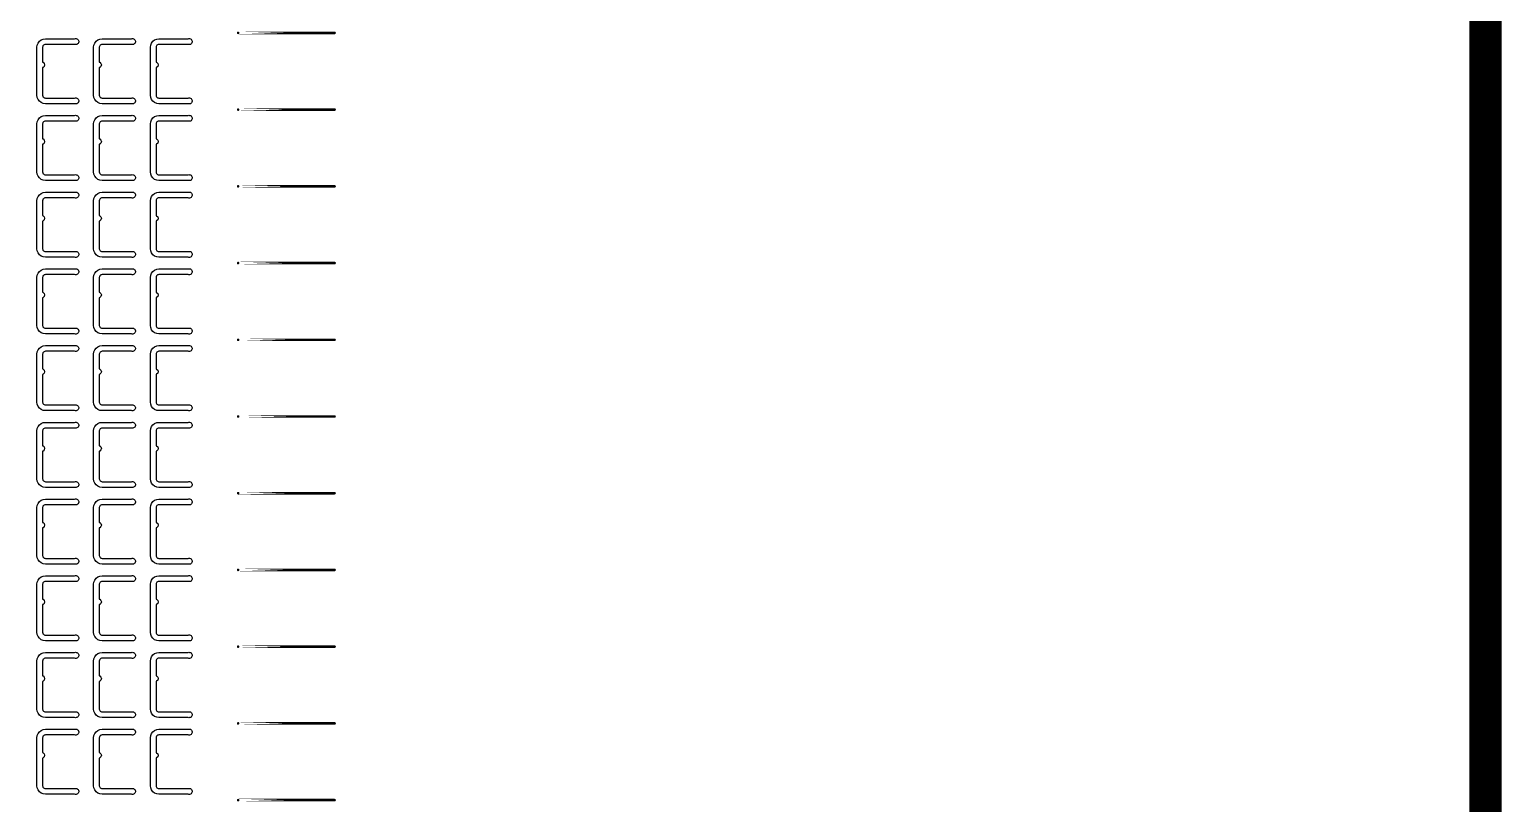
# Model space of a CAD drawing. Extents: x 11 to 212, y 11 to 212.
# Drawn here: x 165.91 to 211.7, y 111.09 to 135.19 of the extents above; entities that cross this region are included whole.
import ezdxf

# ---------------------------------------------------------------- set-up
doc = ezdxf.new("R2010")
doc.units = 0
doc.layers.get('0').update_dxf_attribs({"linetype": 'continuous'})
doc.layers.add('L4', color=7, linetype='continuous')

# ---------------------------------------------------------------- blocks, each defined once
blk = doc.blocks.new('cutlineendpoint')
at = {"const_width": 0.04}
blk.add_lwpolyline([(-0.02, 0, 1), (0.02, 0, 1)], format="xyb", close=True, dxfattribs=at)

msp = doc.modelspace()

# ---------------------------------------------------------------- linework, layer by layer
at = {"layer": 'L4'}
for points, const_width in [([(11.2, 211.2), (211.2, 211.2), (211.2, 11.2), (11.2, 11.2)], 1), ([(172.4, 135.082), (175.4, 135.082)], 0.08), ([(172.4, 132.694), (175.4, 132.694)], 0.08), ([(172.4, 130.306), (175.4, 130.306)], 0.08), ([(172.4, 127.918), (175.4, 127.918)], 0.08), ([(172.4, 125.529), (175.4, 125.529)], 0.08), ([(172.4, 123.141), (175.4, 123.141)], 0.08), ([(172.4, 120.753), (175.4, 120.753)], 0.08), ([(172.4, 118.365), (175.4, 118.365)], 0.08), ([(172.4, 115.976), (175.4, 115.976)], 0.08), ([(172.4, 113.588), (175.4, 113.588)], 0.08), ([(172.4, 111.2), (175.4, 111.2)], 0.08)]:
    msp.add_lwpolyline(points, close=True, dxfattribs=dict(at, const_width=const_width))
for points in [[(167.314, 133.053), (167.338, 133.058), (167.362, 133.058), (167.385, 133.051), (167.406, 133.038), (167.422, 133.021), (167.434, 133), (167.44, 132.977), (167.44, 132.953), (167.434, 132.929), (167.422, 132.908), (167.406, 132.891), (167.385, 132.879), (167.362, 132.872), (167.338, 132.871), (167.314, 132.876), (166.406, 132.876), (166.337, 132.885), (166.274, 132.912), (166.219, 132.954), (166.177, 133.009), (166.15, 133.073), (166.141, 133.141), (166.141, 134.635), (166.15, 134.704), (166.177, 134.768), (166.219, 134.822), (166.274, 134.865), (166.337, 134.891), (166.406, 134.9), (167.314, 134.9), (167.338, 134.905), (167.362, 134.905), (167.385, 134.898), (167.406, 134.885), (167.422, 134.868), (167.434, 134.847), (167.44, 134.824), (167.44, 134.8), (167.434, 134.776), (167.422, 134.755), (167.406, 134.738), (167.385, 134.726), (167.362, 134.719), (167.338, 134.718), (167.314, 134.724), (166.406, 134.724), (166.383, 134.721), (166.362, 134.712), (166.343, 134.698), (166.329, 134.679), (166.321, 134.658), (166.318, 134.635), (166.318, 134.174), (166.335, 134.17), (166.37, 134.135), (166.382, 134.088), (166.37, 134.041), (166.335, 134.007), (166.318, 134.002), (166.318, 133.141), (166.321, 133.118), (166.329, 133.097), (166.343, 133.079), (166.362, 133.065), (166.383, 133.056), (166.406, 133.053)], [(169.079, 133.053), (169.103, 133.058), (169.127, 133.058), (169.15, 133.051), (169.17, 133.038), (169.187, 133.021), (169.199, 133), (169.205, 132.977), (169.205, 132.953), (169.199, 132.929), (169.187, 132.908), (169.17, 132.891), (169.15, 132.879), (169.127, 132.872), (169.103, 132.871), (169.079, 132.876), (168.171, 132.876), (168.102, 132.885), (168.038, 132.912), (167.983, 132.954), (167.941, 133.009), (167.915, 133.073), (167.906, 133.141), (167.906, 134.635), (167.915, 134.704), (167.941, 134.768), (167.983, 134.822), (168.038, 134.865), (168.102, 134.891), (168.171, 134.9), (169.079, 134.9), (169.103, 134.905), (169.127, 134.905), (169.15, 134.898), (169.17, 134.885), (169.187, 134.868), (169.199, 134.847), (169.205, 134.824), (169.205, 134.8), (169.199, 134.776), (169.187, 134.755), (169.17, 134.738), (169.15, 134.726), (169.127, 134.719), (169.103, 134.718), (169.079, 134.724), (168.171, 134.724), (168.148, 134.721), (168.126, 134.712), (168.108, 134.698), (168.094, 134.679), (168.085, 134.658), (168.082, 134.635), (168.082, 134.174), (168.1, 134.17), (168.134, 134.135), (168.147, 134.088), (168.134, 134.041), (168.1, 134.007), (168.082, 134.002), (168.082, 133.141), (168.085, 133.118), (168.094, 133.097), (168.108, 133.079), (168.126, 133.065), (168.148, 133.056), (168.171, 133.053)], [(170.844, 133.053), (170.867, 133.058), (170.891, 133.058), (170.914, 133.051), (170.935, 133.038), (170.952, 133.021), (170.964, 133), (170.97, 132.977), (170.97, 132.953), (170.964, 132.929), (170.952, 132.908), (170.935, 132.891), (170.914, 132.879), (170.891, 132.872), (170.867, 132.871), (170.844, 132.876), (169.935, 132.876), (169.867, 132.885), (169.803, 132.912), (169.748, 132.954), (169.706, 133.009), (169.68, 133.073), (169.671, 133.141), (169.671, 134.635), (169.68, 134.704), (169.706, 134.768), (169.748, 134.822), (169.803, 134.865), (169.867, 134.891), (169.935, 134.9), (170.844, 134.9), (170.867, 134.905), (170.891, 134.905), (170.914, 134.898), (170.935, 134.885), (170.952, 134.868), (170.964, 134.847), (170.97, 134.824), (170.97, 134.8), (170.964, 134.776), (170.952, 134.755), (170.935, 134.738), (170.914, 134.726), (170.891, 134.719), (170.867, 134.718), (170.844, 134.724), (169.935, 134.724), (169.912, 134.721), (169.891, 134.712), (169.873, 134.698), (169.859, 134.679), (169.85, 134.658), (169.847, 134.635), (169.847, 134.174), (169.865, 134.17), (169.899, 134.135), (169.912, 134.088), (169.899, 134.041), (169.865, 134.007), (169.847, 134.002), (169.847, 133.141), (169.85, 133.118), (169.859, 133.097), (169.873, 133.079), (169.891, 133.065), (169.912, 133.056), (169.935, 133.053)], [(167.314, 130.665), (167.338, 130.67), (167.362, 130.669), (167.385, 130.663), (167.406, 130.65), (167.422, 130.633), (167.434, 130.612), (167.44, 130.589), (167.44, 130.564), (167.434, 130.541), (167.422, 130.52), (167.406, 130.503), (167.385, 130.49), (167.362, 130.484), (167.338, 130.483), (167.314, 130.488), (166.406, 130.488), (166.337, 130.497), (166.274, 130.524), (166.219, 130.566), (166.177, 130.621), (166.15, 130.684), (166.141, 130.753), (166.141, 132.247), (166.15, 132.316), (166.177, 132.379), (166.219, 132.434), (166.274, 132.476), (166.337, 132.503), (166.406, 132.512), (167.314, 132.512), (167.338, 132.517), (167.362, 132.516), (167.385, 132.51), (167.406, 132.497), (167.422, 132.48), (167.434, 132.459), (167.44, 132.436), (167.44, 132.411), (167.434, 132.388), (167.422, 132.367), (167.406, 132.35), (167.385, 132.337), (167.362, 132.331), (167.338, 132.33), (167.314, 132.335), (166.406, 132.335), (166.383, 132.332), (166.362, 132.323), (166.343, 132.309), (166.329, 132.291), (166.321, 132.27), (166.318, 132.247), (166.318, 131.786), (166.335, 131.782), (166.37, 131.747), (166.382, 131.7), (166.37, 131.653), (166.335, 131.618), (166.318, 131.614), (166.318, 130.753), (166.321, 130.73), (166.329, 130.709), (166.343, 130.691), (166.362, 130.677), (166.383, 130.668), (166.406, 130.665)], [(169.079, 130.665), (169.103, 130.67), (169.127, 130.669), (169.15, 130.663), (169.17, 130.65), (169.187, 130.633), (169.199, 130.612), (169.205, 130.589), (169.205, 130.564), (169.199, 130.541), (169.187, 130.52), (169.17, 130.503), (169.15, 130.49), (169.127, 130.484), (169.103, 130.483), (169.079, 130.488), (168.171, 130.488), (168.102, 130.497), (168.038, 130.524), (167.983, 130.566), (167.941, 130.621), (167.915, 130.684), (167.906, 130.753), (167.906, 132.247), (167.915, 132.316), (167.941, 132.379), (167.983, 132.434), (168.038, 132.476), (168.102, 132.503), (168.171, 132.512), (169.079, 132.512), (169.103, 132.517), (169.127, 132.516), (169.15, 132.51), (169.17, 132.497), (169.187, 132.48), (169.199, 132.459), (169.205, 132.436), (169.205, 132.411), (169.199, 132.388), (169.187, 132.367), (169.17, 132.35), (169.15, 132.337), (169.127, 132.331), (169.103, 132.33), (169.079, 132.335), (168.171, 132.335), (168.148, 132.332), (168.126, 132.323), (168.108, 132.309), (168.094, 132.291), (168.085, 132.27), (168.082, 132.247), (168.082, 131.786), (168.1, 131.782), (168.134, 131.747), (168.147, 131.7), (168.134, 131.653), (168.1, 131.618), (168.082, 131.614), (168.082, 130.753), (168.085, 130.73), (168.094, 130.709), (168.108, 130.691), (168.126, 130.677), (168.148, 130.668), (168.171, 130.665)], [(170.844, 130.665), (170.867, 130.67), (170.891, 130.669), (170.914, 130.663), (170.935, 130.65), (170.952, 130.633), (170.964, 130.612), (170.97, 130.589), (170.97, 130.564), (170.964, 130.541), (170.952, 130.52), (170.935, 130.503), (170.914, 130.49), (170.891, 130.484), (170.867, 130.483), (170.844, 130.488), (169.935, 130.488), (169.867, 130.497), (169.803, 130.524), (169.748, 130.566), (169.706, 130.621), (169.68, 130.684), (169.671, 130.753), (169.671, 132.247), (169.68, 132.316), (169.706, 132.379), (169.748, 132.434), (169.803, 132.476), (169.867, 132.503), (169.935, 132.512), (170.844, 132.512), (170.867, 132.517), (170.891, 132.516), (170.914, 132.51), (170.935, 132.497), (170.952, 132.48), (170.964, 132.459), (170.97, 132.436), (170.97, 132.411), (170.964, 132.388), (170.952, 132.367), (170.935, 132.35), (170.914, 132.337), (170.891, 132.331), (170.867, 132.33), (170.844, 132.335), (169.935, 132.335), (169.912, 132.332), (169.891, 132.323), (169.873, 132.309), (169.859, 132.291), (169.85, 132.27), (169.847, 132.247), (169.847, 131.786), (169.865, 131.782), (169.899, 131.747), (169.912, 131.7), (169.899, 131.653), (169.865, 131.618), (169.847, 131.614), (169.847, 130.753), (169.85, 130.73), (169.859, 130.709), (169.873, 130.691), (169.891, 130.677), (169.912, 130.668), (169.935, 130.665)], [(167.314, 128.276), (167.338, 128.282), (167.362, 128.281), (167.385, 128.274), (167.406, 128.262), (167.422, 128.245), (167.434, 128.224), (167.44, 128.2), (167.44, 128.176), (167.434, 128.153), (167.422, 128.132), (167.406, 128.115), (167.385, 128.102), (167.362, 128.095), (167.338, 128.095), (167.314, 128.1), (166.406, 128.1), (166.337, 128.109), (166.274, 128.135), (166.219, 128.178), (166.177, 128.232), (166.15, 128.296), (166.141, 128.365), (166.141, 129.859), (166.15, 129.927), (166.177, 129.991), (166.219, 130.046), (166.274, 130.088), (166.337, 130.115), (166.406, 130.124), (167.314, 130.124), (167.338, 130.129), (167.362, 130.128), (167.385, 130.121), (167.406, 130.109), (167.422, 130.092), (167.434, 130.071), (167.44, 130.047), (167.44, 130.023), (167.434, 130), (167.422, 129.979), (167.406, 129.962), (167.385, 129.949), (167.362, 129.942), (167.338, 129.942), (167.314, 129.947), (166.406, 129.947), (166.383, 129.944), (166.362, 129.935), (166.343, 129.921), (166.329, 129.903), (166.321, 129.882), (166.318, 129.859), (166.318, 129.398), (166.335, 129.393), (166.37, 129.359), (166.382, 129.312), (166.37, 129.265), (166.335, 129.23), (166.318, 129.226), (166.318, 128.365), (166.321, 128.342), (166.329, 128.321), (166.343, 128.302), (166.362, 128.288), (166.383, 128.279), (166.406, 128.276)], [(169.079, 128.276), (169.103, 128.282), (169.127, 128.281), (169.15, 128.274), (169.17, 128.262), (169.187, 128.245), (169.199, 128.224), (169.205, 128.2), (169.205, 128.176), (169.199, 128.153), (169.187, 128.132), (169.17, 128.115), (169.15, 128.102), (169.127, 128.095), (169.103, 128.095), (169.079, 128.1), (168.171, 128.1), (168.102, 128.109), (168.038, 128.135), (167.983, 128.178), (167.941, 128.232), (167.915, 128.296), (167.906, 128.365), (167.906, 129.859), (167.915, 129.927), (167.941, 129.991), (167.983, 130.046), (168.038, 130.088), (168.102, 130.115), (168.171, 130.124), (169.079, 130.124), (169.103, 130.129), (169.127, 130.128), (169.15, 130.121), (169.17, 130.109), (169.187, 130.092), (169.199, 130.071), (169.205, 130.047), (169.205, 130.023), (169.199, 130), (169.187, 129.979), (169.17, 129.962), (169.15, 129.949), (169.127, 129.942), (169.103, 129.942), (169.079, 129.947), (168.171, 129.947), (168.148, 129.944), (168.126, 129.935), (168.108, 129.921), (168.094, 129.903), (168.085, 129.882), (168.082, 129.859), (168.082, 129.398), (168.1, 129.393), (168.134, 129.359), (168.147, 129.312), (168.134, 129.265), (168.1, 129.23), (168.082, 129.226), (168.082, 128.365), (168.085, 128.342), (168.094, 128.321), (168.108, 128.302), (168.126, 128.288), (168.148, 128.279), (168.171, 128.276)], [(170.844, 128.276), (170.867, 128.282), (170.891, 128.281), (170.914, 128.274), (170.935, 128.262), (170.952, 128.245), (170.964, 128.224), (170.97, 128.2), (170.97, 128.176), (170.964, 128.153), (170.952, 128.132), (170.935, 128.115), (170.914, 128.102), (170.891, 128.095), (170.867, 128.095), (170.844, 128.1), (169.935, 128.1), (169.867, 128.109), (169.803, 128.135), (169.748, 128.178), (169.706, 128.232), (169.68, 128.296), (169.671, 128.365), (169.671, 129.859), (169.68, 129.927), (169.706, 129.991), (169.748, 130.046), (169.803, 130.088), (169.867, 130.115), (169.935, 130.124), (170.844, 130.124), (170.867, 130.129), (170.891, 130.128), (170.914, 130.121), (170.935, 130.109), (170.952, 130.092), (170.964, 130.071), (170.97, 130.047), (170.97, 130.023), (170.964, 130), (170.952, 129.979), (170.935, 129.962), (170.914, 129.949), (170.891, 129.942), (170.867, 129.942), (170.844, 129.947), (169.935, 129.947), (169.912, 129.944), (169.891, 129.935), (169.873, 129.921), (169.859, 129.903), (169.85, 129.882), (169.847, 129.859), (169.847, 129.398), (169.865, 129.393), (169.899, 129.359), (169.912, 129.312), (169.899, 129.265), (169.865, 129.23), (169.847, 129.226), (169.847, 128.365), (169.85, 128.342), (169.859, 128.321), (169.873, 128.302), (169.891, 128.288), (169.912, 128.279), (169.935, 128.276)], [(167.314, 125.888), (167.338, 125.894), (167.362, 125.893), (167.385, 125.886), (167.406, 125.874), (167.422, 125.856), (167.434, 125.835), (167.44, 125.812), (167.44, 125.788), (167.434, 125.765), (167.422, 125.744), (167.406, 125.726), (167.385, 125.714), (167.362, 125.707), (167.338, 125.706), (167.314, 125.712), (166.406, 125.712), (166.337, 125.721), (166.274, 125.747), (166.219, 125.789), (166.177, 125.844), (166.15, 125.908), (166.141, 125.976), (166.141, 127.471), (166.15, 127.539), (166.177, 127.603), (166.219, 127.658), (166.274, 127.7), (166.337, 127.726), (166.406, 127.735), (167.314, 127.735), (167.338, 127.741), (167.362, 127.74), (167.385, 127.733), (167.406, 127.721), (167.422, 127.703), (167.434, 127.682), (167.44, 127.659), (167.44, 127.635), (167.434, 127.612), (167.422, 127.591), (167.406, 127.573), (167.385, 127.561), (167.362, 127.554), (167.338, 127.553), (167.314, 127.559), (166.406, 127.559), (166.383, 127.556), (166.362, 127.547), (166.343, 127.533), (166.329, 127.515), (166.321, 127.493), (166.318, 127.471), (166.318, 127.01), (166.335, 127.005), (166.37, 126.971), (166.382, 126.924), (166.37, 126.876), (166.335, 126.842), (166.318, 126.837), (166.318, 125.976), (166.321, 125.954), (166.329, 125.932), (166.343, 125.914), (166.362, 125.9), (166.383, 125.891), (166.406, 125.888)], [(169.079, 125.888), (169.103, 125.894), (169.127, 125.893), (169.15, 125.886), (169.17, 125.874), (169.187, 125.856), (169.199, 125.835), (169.205, 125.812), (169.205, 125.788), (169.199, 125.765), (169.187, 125.744), (169.17, 125.726), (169.15, 125.714), (169.127, 125.707), (169.103, 125.706), (169.079, 125.712), (168.171, 125.712), (168.102, 125.721), (168.038, 125.747), (167.983, 125.789), (167.941, 125.844), (167.915, 125.908), (167.906, 125.976), (167.906, 127.471), (167.915, 127.539), (167.941, 127.603), (167.983, 127.658), (168.038, 127.7), (168.102, 127.726), (168.171, 127.735), (169.079, 127.735), (169.103, 127.741), (169.127, 127.74), (169.15, 127.733), (169.17, 127.721), (169.187, 127.703), (169.199, 127.682), (169.205, 127.659), (169.205, 127.635), (169.199, 127.612), (169.187, 127.591), (169.17, 127.573), (169.15, 127.561), (169.127, 127.554), (169.103, 127.553), (169.079, 127.559), (168.171, 127.559), (168.148, 127.556), (168.126, 127.547), (168.108, 127.533), (168.094, 127.515), (168.085, 127.493), (168.082, 127.471), (168.082, 127.01), (168.1, 127.005), (168.134, 126.971), (168.147, 126.924), (168.134, 126.876), (168.1, 126.842), (168.082, 126.837), (168.082, 125.976), (168.085, 125.954), (168.094, 125.932), (168.108, 125.914), (168.126, 125.9), (168.148, 125.891), (168.171, 125.888)], [(170.844, 125.888), (170.867, 125.894), (170.891, 125.893), (170.914, 125.886), (170.935, 125.874), (170.952, 125.856), (170.964, 125.835), (170.97, 125.812), (170.97, 125.788), (170.964, 125.765), (170.952, 125.744), (170.935, 125.726), (170.914, 125.714), (170.891, 125.707), (170.867, 125.706), (170.844, 125.712), (169.935, 125.712), (169.867, 125.721), (169.803, 125.747), (169.748, 125.789), (169.706, 125.844), (169.68, 125.908), (169.671, 125.976), (169.671, 127.471), (169.68, 127.539), (169.706, 127.603), (169.748, 127.658), (169.803, 127.7), (169.867, 127.726), (169.935, 127.735), (170.844, 127.735), (170.867, 127.741), (170.891, 127.74), (170.914, 127.733), (170.935, 127.721), (170.952, 127.703), (170.964, 127.682), (170.97, 127.659), (170.97, 127.635), (170.964, 127.612), (170.952, 127.591), (170.935, 127.573), (170.914, 127.561), (170.891, 127.554), (170.867, 127.553), (170.844, 127.559), (169.935, 127.559), (169.912, 127.556), (169.891, 127.547), (169.873, 127.533), (169.859, 127.515), (169.85, 127.493), (169.847, 127.471), (169.847, 127.01), (169.865, 127.005), (169.899, 126.971), (169.912, 126.924), (169.899, 126.876), (169.865, 126.842), (169.847, 126.837), (169.847, 125.976), (169.85, 125.954), (169.859, 125.932), (169.873, 125.914), (169.891, 125.9), (169.912, 125.891), (169.935, 125.888)], [(167.314, 123.5), (167.338, 123.505), (167.362, 123.505), (167.385, 123.498), (167.406, 123.485), (167.422, 123.468), (167.434, 123.447), (167.44, 123.424), (167.44, 123.4), (167.434, 123.376), (167.422, 123.355), (167.406, 123.338), (167.385, 123.326), (167.362, 123.319), (167.338, 123.318), (167.314, 123.324), (166.406, 123.324), (166.337, 123.333), (166.274, 123.359), (166.219, 123.401), (166.177, 123.456), (166.15, 123.52), (166.141, 123.588), (166.141, 125.082), (166.15, 125.151), (166.177, 125.215), (166.219, 125.27), (166.274, 125.312), (166.337, 125.338), (166.406, 125.347), (167.314, 125.347), (167.338, 125.352), (167.362, 125.352), (167.385, 125.345), (167.406, 125.332), (167.422, 125.315), (167.434, 125.294), (167.44, 125.271), (167.44, 125.247), (167.434, 125.223), (167.422, 125.202), (167.406, 125.185), (167.385, 125.173), (167.362, 125.166), (167.338, 125.165), (167.314, 125.171), (166.406, 125.171), (166.383, 125.168), (166.362, 125.159), (166.343, 125.145), (166.329, 125.126), (166.321, 125.105), (166.318, 125.082), (166.318, 124.622), (166.335, 124.617), (166.37, 124.582), (166.382, 124.535), (166.37, 124.488), (166.335, 124.454), (166.318, 124.449), (166.318, 123.588), (166.321, 123.565), (166.329, 123.544), (166.343, 123.526), (166.362, 123.512), (166.383, 123.503), (166.406, 123.5)], [(169.079, 123.5), (169.103, 123.505), (169.127, 123.505), (169.15, 123.498), (169.17, 123.485), (169.187, 123.468), (169.199, 123.447), (169.205, 123.424), (169.205, 123.4), (169.199, 123.376), (169.187, 123.355), (169.17, 123.338), (169.15, 123.326), (169.127, 123.319), (169.103, 123.318), (169.079, 123.324), (168.171, 123.324), (168.102, 123.333), (168.038, 123.359), (167.983, 123.401), (167.941, 123.456), (167.915, 123.52), (167.906, 123.588), (167.906, 125.082), (167.915, 125.151), (167.941, 125.215), (167.983, 125.27), (168.038, 125.312), (168.102, 125.338), (168.171, 125.347), (169.079, 125.347), (169.103, 125.352), (169.127, 125.352), (169.15, 125.345), (169.17, 125.332), (169.187, 125.315), (169.199, 125.294), (169.205, 125.271), (169.205, 125.247), (169.199, 125.223), (169.187, 125.202), (169.17, 125.185), (169.15, 125.173), (169.127, 125.166), (169.103, 125.165), (169.079, 125.171), (168.171, 125.171), (168.148, 125.168), (168.126, 125.159), (168.108, 125.145), (168.094, 125.126), (168.085, 125.105), (168.082, 125.082), (168.082, 124.622), (168.1, 124.617), (168.134, 124.582), (168.147, 124.535), (168.134, 124.488), (168.1, 124.454), (168.082, 124.449), (168.082, 123.588), (168.085, 123.565), (168.094, 123.544), (168.108, 123.526), (168.126, 123.512), (168.148, 123.503), (168.171, 123.5)], [(170.844, 123.5), (170.867, 123.505), (170.891, 123.505), (170.914, 123.498), (170.935, 123.485), (170.952, 123.468), (170.964, 123.447), (170.97, 123.424), (170.97, 123.4), (170.964, 123.376), (170.952, 123.355), (170.935, 123.338), (170.914, 123.326), (170.891, 123.319), (170.867, 123.318), (170.844, 123.324), (169.935, 123.324), (169.867, 123.333), (169.803, 123.359), (169.748, 123.401), (169.706, 123.456), (169.68, 123.52), (169.671, 123.588), (169.671, 125.082), (169.68, 125.151), (169.706, 125.215), (169.748, 125.27), (169.803, 125.312), (169.867, 125.338), (169.935, 125.347), (170.844, 125.347), (170.867, 125.352), (170.891, 125.352), (170.914, 125.345), (170.935, 125.332), (170.952, 125.315), (170.964, 125.294), (170.97, 125.271), (170.97, 125.247), (170.964, 125.223), (170.952, 125.202), (170.935, 125.185), (170.914, 125.173), (170.891, 125.166), (170.867, 125.165), (170.844, 125.171), (169.935, 125.171), (169.912, 125.168), (169.891, 125.159), (169.873, 125.145), (169.859, 125.126), (169.85, 125.105), (169.847, 125.082), (169.847, 124.622), (169.865, 124.617), (169.899, 124.582), (169.912, 124.535), (169.899, 124.488), (169.865, 124.454), (169.847, 124.449), (169.847, 123.588), (169.85, 123.565), (169.859, 123.544), (169.873, 123.526), (169.891, 123.512), (169.912, 123.503), (169.935, 123.5)], [(167.314, 121.112), (167.338, 121.117), (167.362, 121.116), (167.385, 121.11), (167.406, 121.097), (167.422, 121.08), (167.434, 121.059), (167.44, 121.036), (167.44, 121.011), (167.434, 120.988), (167.422, 120.967), (167.406, 120.95), (167.385, 120.937), (167.362, 120.931), (167.338, 120.93), (167.314, 120.935), (166.406, 120.935), (166.337, 120.944), (166.274, 120.971), (166.219, 121.013), (166.177, 121.068), (166.15, 121.131), (166.141, 121.2), (166.141, 122.694), (166.15, 122.763), (166.177, 122.826), (166.219, 122.881), (166.274, 122.923), (166.337, 122.95), (166.406, 122.959), (167.314, 122.959), (167.338, 122.964), (167.362, 122.964), (167.385, 122.957), (167.406, 122.944), (167.422, 122.927), (167.434, 122.906), (167.44, 122.883), (167.44, 122.859), (167.434, 122.835), (167.422, 122.814), (167.406, 122.797), (167.385, 122.784), (167.362, 122.778), (167.338, 122.777), (167.314, 122.782), (166.406, 122.782), (166.383, 122.779), (166.362, 122.771), (166.343, 122.757), (166.329, 122.738), (166.321, 122.717), (166.318, 122.694), (166.318, 122.233), (166.335, 122.229), (166.37, 122.194), (166.382, 122.147), (166.37, 122.1), (166.335, 122.066), (166.318, 122.061), (166.318, 121.2), (166.321, 121.177), (166.329, 121.156), (166.343, 121.138), (166.362, 121.124), (166.383, 121.115), (166.406, 121.112)], [(169.079, 121.112), (169.103, 121.117), (169.127, 121.116), (169.15, 121.11), (169.17, 121.097), (169.187, 121.08), (169.199, 121.059), (169.205, 121.036), (169.205, 121.011), (169.199, 120.988), (169.187, 120.967), (169.17, 120.95), (169.15, 120.937), (169.127, 120.931), (169.103, 120.93), (169.079, 120.935), (168.171, 120.935), (168.102, 120.944), (168.038, 120.971), (167.983, 121.013), (167.941, 121.068), (167.915, 121.131), (167.906, 121.2), (167.906, 122.694), (167.915, 122.763), (167.941, 122.826), (167.983, 122.881), (168.038, 122.923), (168.102, 122.95), (168.171, 122.959), (169.079, 122.959), (169.103, 122.964), (169.127, 122.964), (169.15, 122.957), (169.17, 122.944), (169.187, 122.927), (169.199, 122.906), (169.205, 122.883), (169.205, 122.859), (169.199, 122.835), (169.187, 122.814), (169.17, 122.797), (169.15, 122.784), (169.127, 122.778), (169.103, 122.777), (169.079, 122.782), (168.171, 122.782), (168.148, 122.779), (168.126, 122.771), (168.108, 122.757), (168.094, 122.738), (168.085, 122.717), (168.082, 122.694), (168.082, 122.233), (168.1, 122.229), (168.134, 122.194), (168.147, 122.147), (168.134, 122.1), (168.1, 122.066), (168.082, 122.061), (168.082, 121.2), (168.085, 121.177), (168.094, 121.156), (168.108, 121.138), (168.126, 121.124), (168.148, 121.115), (168.171, 121.112)], [(170.844, 121.112), (170.867, 121.117), (170.891, 121.116), (170.914, 121.11), (170.935, 121.097), (170.952, 121.08), (170.964, 121.059), (170.97, 121.036), (170.97, 121.011), (170.964, 120.988), (170.952, 120.967), (170.935, 120.95), (170.914, 120.937), (170.891, 120.931), (170.867, 120.93), (170.844, 120.935), (169.935, 120.935), (169.867, 120.944), (169.803, 120.971), (169.748, 121.013), (169.706, 121.068), (169.68, 121.131), (169.671, 121.2), (169.671, 122.694), (169.68, 122.763), (169.706, 122.826), (169.748, 122.881), (169.803, 122.923), (169.867, 122.95), (169.935, 122.959), (170.844, 122.959), (170.867, 122.964), (170.891, 122.964), (170.914, 122.957), (170.935, 122.944), (170.952, 122.927), (170.964, 122.906), (170.97, 122.883), (170.97, 122.859), (170.964, 122.835), (170.952, 122.814), (170.935, 122.797), (170.914, 122.784), (170.891, 122.778), (170.867, 122.777), (170.844, 122.782), (169.935, 122.782), (169.912, 122.779), (169.891, 122.771), (169.873, 122.757), (169.859, 122.738), (169.85, 122.717), (169.847, 122.694), (169.847, 122.233), (169.865, 122.229), (169.899, 122.194), (169.912, 122.147), (169.899, 122.1), (169.865, 122.066), (169.847, 122.061), (169.847, 121.2), (169.85, 121.177), (169.859, 121.156), (169.873, 121.138), (169.891, 121.124), (169.912, 121.115), (169.935, 121.112)], [(167.314, 118.724), (167.338, 118.729), (167.362, 118.728), (167.385, 118.721), (167.406, 118.709), (167.422, 118.692), (167.434, 118.671), (167.44, 118.647), (167.44, 118.623), (167.434, 118.6), (167.422, 118.579), (167.406, 118.562), (167.385, 118.549), (167.362, 118.542), (167.338, 118.542), (167.314, 118.547), (166.406, 118.547), (166.337, 118.556), (166.274, 118.583), (166.219, 118.625), (166.177, 118.679), (166.15, 118.743), (166.141, 118.812), (166.141, 120.306), (166.15, 120.374), (166.177, 120.438), (166.219, 120.493), (166.274, 120.535), (166.337, 120.562), (166.406, 120.571), (167.314, 120.571), (167.338, 120.576), (167.362, 120.575), (167.385, 120.568), (167.406, 120.556), (167.422, 120.539), (167.434, 120.518), (167.44, 120.494), (167.44, 120.47), (167.434, 120.447), (167.422, 120.426), (167.406, 120.409), (167.385, 120.396), (167.362, 120.389), (167.338, 120.389), (167.314, 120.394), (166.406, 120.394), (166.383, 120.391), (166.362, 120.382), (166.343, 120.368), (166.329, 120.35), (166.321, 120.329), (166.318, 120.306), (166.318, 119.845), (166.335, 119.84), (166.37, 119.806), (166.382, 119.759), (166.37, 119.712), (166.335, 119.677), (166.318, 119.673), (166.318, 118.812), (166.321, 118.789), (166.329, 118.768), (166.343, 118.749), (166.362, 118.735), (166.383, 118.727), (166.406, 118.724)], [(169.079, 118.724), (169.103, 118.729), (169.127, 118.728), (169.15, 118.721), (169.17, 118.709), (169.187, 118.692), (169.199, 118.671), (169.205, 118.647), (169.205, 118.623), (169.199, 118.6), (169.187, 118.579), (169.17, 118.562), (169.15, 118.549), (169.127, 118.542), (169.103, 118.542), (169.079, 118.547), (168.171, 118.547), (168.102, 118.556), (168.038, 118.583), (167.983, 118.625), (167.941, 118.679), (167.915, 118.743), (167.906, 118.812), (167.906, 120.306), (167.915, 120.374), (167.941, 120.438), (167.983, 120.493), (168.038, 120.535), (168.102, 120.562), (168.171, 120.571), (169.079, 120.571), (169.103, 120.576), (169.127, 120.575), (169.15, 120.568), (169.17, 120.556), (169.187, 120.539), (169.199, 120.518), (169.205, 120.494), (169.205, 120.47), (169.199, 120.447), (169.187, 120.426), (169.17, 120.409), (169.15, 120.396), (169.127, 120.389), (169.103, 120.389), (169.079, 120.394), (168.171, 120.394), (168.148, 120.391), (168.126, 120.382), (168.108, 120.368), (168.094, 120.35), (168.085, 120.329), (168.082, 120.306), (168.082, 119.845), (168.1, 119.84), (168.134, 119.806), (168.147, 119.759), (168.134, 119.712), (168.1, 119.677), (168.082, 119.673), (168.082, 118.812), (168.085, 118.789), (168.094, 118.768), (168.108, 118.749), (168.126, 118.735), (168.148, 118.727), (168.171, 118.724)], [(170.844, 118.724), (170.867, 118.729), (170.891, 118.728), (170.914, 118.721), (170.935, 118.709), (170.952, 118.692), (170.964, 118.671), (170.97, 118.647), (170.97, 118.623), (170.964, 118.6), (170.952, 118.579), (170.935, 118.562), (170.914, 118.549), (170.891, 118.542), (170.867, 118.542), (170.844, 118.547), (169.935, 118.547), (169.867, 118.556), (169.803, 118.583), (169.748, 118.625), (169.706, 118.679), (169.68, 118.743), (169.671, 118.812), (169.671, 120.306), (169.68, 120.374), (169.706, 120.438), (169.748, 120.493), (169.803, 120.535), (169.867, 120.562), (169.935, 120.571), (170.844, 120.571), (170.867, 120.576), (170.891, 120.575), (170.914, 120.568), (170.935, 120.556), (170.952, 120.539), (170.964, 120.518), (170.97, 120.494), (170.97, 120.47), (170.964, 120.447), (170.952, 120.426), (170.935, 120.409), (170.914, 120.396), (170.891, 120.389), (170.867, 120.389), (170.844, 120.394), (169.935, 120.394), (169.912, 120.391), (169.891, 120.382), (169.873, 120.368), (169.859, 120.35), (169.85, 120.329), (169.847, 120.306), (169.847, 119.845), (169.865, 119.84), (169.899, 119.806), (169.912, 119.759), (169.899, 119.712), (169.865, 119.677), (169.847, 119.673), (169.847, 118.812), (169.85, 118.789), (169.859, 118.768), (169.873, 118.749), (169.891, 118.735), (169.912, 118.727), (169.935, 118.724)], [(167.314, 116.335), (167.338, 116.341), (167.362, 116.34), (167.385, 116.333), (167.406, 116.321), (167.422, 116.303), (167.434, 116.282), (167.44, 116.259), (167.44, 116.235), (167.434, 116.212), (167.422, 116.191), (167.406, 116.173), (167.385, 116.161), (167.362, 116.154), (167.338, 116.153), (167.314, 116.159), (166.406, 116.159), (166.337, 116.168), (166.274, 116.194), (166.219, 116.236), (166.177, 116.291), (166.15, 116.355), (166.141, 116.424), (166.141, 117.918), (166.15, 117.986), (166.177, 118.05), (166.219, 118.105), (166.274, 118.147), (166.337, 118.173), (166.406, 118.182), (167.314, 118.182), (167.338, 118.188), (167.362, 118.187), (167.385, 118.18), (167.406, 118.168), (167.422, 118.15), (167.434, 118.129), (167.44, 118.106), (167.44, 118.082), (167.434, 118.059), (167.422, 118.038), (167.406, 118.02), (167.385, 118.008), (167.362, 118.001), (167.338, 118), (167.314, 118.006), (166.406, 118.006), (166.383, 118.003), (166.362, 117.994), (166.343, 117.98), (166.329, 117.962), (166.321, 117.94), (166.318, 117.918), (166.318, 117.457), (166.335, 117.452), (166.37, 117.418), (166.382, 117.371), (166.37, 117.324), (166.335, 117.289), (166.318, 117.284), (166.318, 116.424), (166.321, 116.401), (166.329, 116.379), (166.343, 116.361), (166.362, 116.347), (166.383, 116.338), (166.406, 116.335)], [(169.079, 116.335), (169.103, 116.341), (169.127, 116.34), (169.15, 116.333), (169.17, 116.321), (169.187, 116.303), (169.199, 116.282), (169.205, 116.259), (169.205, 116.235), (169.199, 116.212), (169.187, 116.191), (169.17, 116.173), (169.15, 116.161), (169.127, 116.154), (169.103, 116.153), (169.079, 116.159), (168.171, 116.159), (168.102, 116.168), (168.038, 116.194), (167.983, 116.236), (167.941, 116.291), (167.915, 116.355), (167.906, 116.424), (167.906, 117.918), (167.915, 117.986), (167.941, 118.05), (167.983, 118.105), (168.038, 118.147), (168.102, 118.173), (168.171, 118.182), (169.079, 118.182), (169.103, 118.188), (169.127, 118.187), (169.15, 118.18), (169.17, 118.168), (169.187, 118.15), (169.199, 118.129), (169.205, 118.106), (169.205, 118.082), (169.199, 118.059), (169.187, 118.038), (169.17, 118.02), (169.15, 118.008), (169.127, 118.001), (169.103, 118), (169.079, 118.006), (168.171, 118.006), (168.148, 118.003), (168.126, 117.994), (168.108, 117.98), (168.094, 117.962), (168.085, 117.94), (168.082, 117.918), (168.082, 117.457), (168.1, 117.452), (168.134, 117.418), (168.147, 117.371), (168.134, 117.324), (168.1, 117.289), (168.082, 117.284), (168.082, 116.424), (168.085, 116.401), (168.094, 116.379), (168.108, 116.361), (168.126, 116.347), (168.148, 116.338), (168.171, 116.335)], [(170.844, 116.335), (170.867, 116.341), (170.891, 116.34), (170.914, 116.333), (170.935, 116.321), (170.952, 116.303), (170.964, 116.282), (170.97, 116.259), (170.97, 116.235), (170.964, 116.212), (170.952, 116.191), (170.935, 116.173), (170.914, 116.161), (170.891, 116.154), (170.867, 116.153), (170.844, 116.159), (169.935, 116.159), (169.867, 116.168), (169.803, 116.194), (169.748, 116.236), (169.706, 116.291), (169.68, 116.355), (169.671, 116.424), (169.671, 117.918), (169.68, 117.986), (169.706, 118.05), (169.748, 118.105), (169.803, 118.147), (169.867, 118.173), (169.935, 118.182), (170.844, 118.182), (170.867, 118.188), (170.891, 118.187), (170.914, 118.18), (170.935, 118.168), (170.952, 118.15), (170.964, 118.129), (170.97, 118.106), (170.97, 118.082), (170.964, 118.059), (170.952, 118.038), (170.935, 118.02), (170.914, 118.008), (170.891, 118.001), (170.867, 118), (170.844, 118.006), (169.935, 118.006), (169.912, 118.003), (169.891, 117.994), (169.873, 117.98), (169.859, 117.962), (169.85, 117.94), (169.847, 117.918), (169.847, 117.457), (169.865, 117.452), (169.899, 117.418), (169.912, 117.371), (169.899, 117.324), (169.865, 117.289), (169.847, 117.284), (169.847, 116.424), (169.85, 116.401), (169.859, 116.379), (169.873, 116.361), (169.891, 116.347), (169.912, 116.338), (169.935, 116.335)], [(167.314, 113.947), (167.338, 113.952), (167.362, 113.952), (167.385, 113.945), (167.406, 113.932), (167.422, 113.915), (167.434, 113.894), (167.44, 113.871), (167.44, 113.847), (167.434, 113.823), (167.422, 113.802), (167.406, 113.785), (167.385, 113.773), (167.362, 113.766), (167.338, 113.765), (167.314, 113.771), (166.406, 113.771), (166.337, 113.78), (166.274, 113.806), (166.219, 113.848), (166.177, 113.903), (166.15, 113.967), (166.141, 114.035), (166.141, 115.529), (166.15, 115.598), (166.177, 115.662), (166.219, 115.717), (166.274, 115.759), (166.337, 115.785), (166.406, 115.794), (167.314, 115.794), (167.338, 115.8), (167.362, 115.799), (167.385, 115.792), (167.406, 115.78), (167.422, 115.762), (167.434, 115.741), (167.44, 115.718), (167.44, 115.694), (167.434, 115.671), (167.422, 115.65), (167.406, 115.632), (167.385, 115.62), (167.362, 115.613), (167.338, 115.612), (167.314, 115.618), (166.406, 115.618), (166.383, 115.615), (166.362, 115.606), (166.343, 115.592), (166.329, 115.574), (166.321, 115.552), (166.318, 115.529), (166.318, 115.069), (166.335, 115.064), (166.37, 115.029), (166.382, 114.982), (166.37, 114.935), (166.335, 114.901), (166.318, 114.896), (166.318, 114.035), (166.321, 114.012), (166.329, 113.991), (166.343, 113.973), (166.362, 113.959), (166.383, 113.95), (166.406, 113.947)], [(169.079, 113.947), (169.103, 113.952), (169.127, 113.952), (169.15, 113.945), (169.17, 113.932), (169.187, 113.915), (169.199, 113.894), (169.205, 113.871), (169.205, 113.847), (169.199, 113.823), (169.187, 113.802), (169.17, 113.785), (169.15, 113.773), (169.127, 113.766), (169.103, 113.765), (169.079, 113.771), (168.171, 113.771), (168.102, 113.78), (168.038, 113.806), (167.983, 113.848), (167.941, 113.903), (167.915, 113.967), (167.906, 114.035), (167.906, 115.529), (167.915, 115.598), (167.941, 115.662), (167.983, 115.717), (168.038, 115.759), (168.102, 115.785), (168.171, 115.794), (169.079, 115.794), (169.103, 115.8), (169.127, 115.799), (169.15, 115.792), (169.17, 115.78), (169.187, 115.762), (169.199, 115.741), (169.205, 115.718), (169.205, 115.694), (169.199, 115.671), (169.187, 115.65), (169.17, 115.632), (169.15, 115.62), (169.127, 115.613), (169.103, 115.612), (169.079, 115.618), (168.171, 115.618), (168.148, 115.615), (168.126, 115.606), (168.108, 115.592), (168.094, 115.574), (168.085, 115.552), (168.082, 115.529), (168.082, 115.069), (168.1, 115.064), (168.134, 115.029), (168.147, 114.982), (168.134, 114.935), (168.1, 114.901), (168.082, 114.896), (168.082, 114.035), (168.085, 114.012), (168.094, 113.991), (168.108, 113.973), (168.126, 113.959), (168.148, 113.95), (168.171, 113.947)], [(170.844, 113.947), (170.867, 113.952), (170.891, 113.952), (170.914, 113.945), (170.935, 113.932), (170.952, 113.915), (170.964, 113.894), (170.97, 113.871), (170.97, 113.847), (170.964, 113.823), (170.952, 113.802), (170.935, 113.785), (170.914, 113.773), (170.891, 113.766), (170.867, 113.765), (170.844, 113.771), (169.935, 113.771), (169.867, 113.78), (169.803, 113.806), (169.748, 113.848), (169.706, 113.903), (169.68, 113.967), (169.671, 114.035), (169.671, 115.529), (169.68, 115.598), (169.706, 115.662), (169.748, 115.717), (169.803, 115.759), (169.867, 115.785), (169.935, 115.794), (170.844, 115.794), (170.867, 115.8), (170.891, 115.799), (170.914, 115.792), (170.935, 115.78), (170.952, 115.762), (170.964, 115.741), (170.97, 115.718), (170.97, 115.694), (170.964, 115.671), (170.952, 115.65), (170.935, 115.632), (170.914, 115.62), (170.891, 115.613), (170.867, 115.612), (170.844, 115.618), (169.935, 115.618), (169.912, 115.615), (169.891, 115.606), (169.873, 115.592), (169.859, 115.574), (169.85, 115.552), (169.847, 115.529), (169.847, 115.069), (169.865, 115.064), (169.899, 115.029), (169.912, 114.982), (169.899, 114.935), (169.865, 114.901), (169.847, 114.896), (169.847, 114.035), (169.85, 114.012), (169.859, 113.991), (169.873, 113.973), (169.891, 113.959), (169.912, 113.95), (169.935, 113.947)], [(167.314, 111.559), (167.338, 111.564), (167.362, 111.564), (167.385, 111.557), (167.406, 111.544), (167.422, 111.527), (167.434, 111.506), (167.44, 111.483), (167.44, 111.459), (167.434, 111.435), (167.422, 111.414), (167.406, 111.397), (167.385, 111.384), (167.362, 111.378), (167.338, 111.377), (167.314, 111.382), (166.406, 111.382), (166.337, 111.391), (166.274, 111.418), (166.219, 111.46), (166.177, 111.515), (166.15, 111.579), (166.141, 111.647), (166.141, 113.141), (166.15, 113.21), (166.177, 113.274), (166.219, 113.328), (166.274, 113.37), (166.337, 113.397), (166.406, 113.406), (167.314, 113.406), (167.338, 113.411), (167.362, 113.411), (167.385, 113.404), (167.406, 113.391), (167.422, 113.374), (167.434, 113.353), (167.44, 113.33), (167.44, 113.306), (167.434, 113.282), (167.422, 113.261), (167.406, 113.244), (167.385, 113.232), (167.362, 113.225), (167.338, 113.224), (167.314, 113.229), (166.406, 113.229), (166.383, 113.226), (166.362, 113.218), (166.343, 113.204), (166.329, 113.185), (166.321, 113.164), (166.318, 113.141), (166.318, 112.68), (166.335, 112.676), (166.37, 112.641), (166.382, 112.594), (166.37, 112.547), (166.335, 112.513), (166.318, 112.508), (166.318, 111.647), (166.321, 111.624), (166.329, 111.603), (166.343, 111.585), (166.362, 111.571), (166.383, 111.562), (166.406, 111.559)], [(169.079, 111.559), (169.103, 111.564), (169.127, 111.564), (169.15, 111.557), (169.17, 111.544), (169.187, 111.527), (169.199, 111.506), (169.205, 111.483), (169.205, 111.459), (169.199, 111.435), (169.187, 111.414), (169.17, 111.397), (169.15, 111.384), (169.127, 111.378), (169.103, 111.377), (169.079, 111.382), (168.171, 111.382), (168.102, 111.391), (168.038, 111.418), (167.983, 111.46), (167.941, 111.515), (167.915, 111.579), (167.906, 111.647), (167.906, 113.141), (167.915, 113.21), (167.941, 113.274), (167.983, 113.328), (168.038, 113.37), (168.102, 113.397), (168.171, 113.406), (169.079, 113.406), (169.103, 113.411), (169.127, 113.411), (169.15, 113.404), (169.17, 113.391), (169.187, 113.374), (169.199, 113.353), (169.205, 113.33), (169.205, 113.306), (169.199, 113.282), (169.187, 113.261), (169.17, 113.244), (169.15, 113.232), (169.127, 113.225), (169.103, 113.224), (169.079, 113.229), (168.171, 113.229), (168.148, 113.226), (168.126, 113.218), (168.108, 113.204), (168.094, 113.185), (168.085, 113.164), (168.082, 113.141), (168.082, 112.68), (168.1, 112.676), (168.134, 112.641), (168.147, 112.594), (168.134, 112.547), (168.1, 112.513), (168.082, 112.508), (168.082, 111.647), (168.085, 111.624), (168.094, 111.603), (168.108, 111.585), (168.126, 111.571), (168.148, 111.562), (168.171, 111.559)], [(170.844, 111.559), (170.867, 111.564), (170.891, 111.564), (170.914, 111.557), (170.935, 111.544), (170.952, 111.527), (170.964, 111.506), (170.97, 111.483), (170.97, 111.459), (170.964, 111.435), (170.952, 111.414), (170.935, 111.397), (170.914, 111.384), (170.891, 111.378), (170.867, 111.377), (170.844, 111.382), (169.935, 111.382), (169.867, 111.391), (169.803, 111.418), (169.748, 111.46), (169.706, 111.515), (169.68, 111.579), (169.671, 111.647), (169.671, 113.141), (169.68, 113.21), (169.706, 113.274), (169.748, 113.328), (169.803, 113.37), (169.867, 113.397), (169.935, 113.406), (170.844, 113.406), (170.867, 113.411), (170.891, 113.411), (170.914, 113.404), (170.935, 113.391), (170.952, 113.374), (170.964, 113.353), (170.97, 113.33), (170.97, 113.306), (170.964, 113.282), (170.952, 113.261), (170.935, 113.244), (170.914, 113.232), (170.891, 113.225), (170.867, 113.224), (170.844, 113.229), (169.935, 113.229), (169.912, 113.226), (169.891, 113.218), (169.873, 113.204), (169.859, 113.185), (169.85, 113.164), (169.847, 113.141), (169.847, 112.68), (169.865, 112.676), (169.899, 112.641), (169.912, 112.594), (169.899, 112.547), (169.865, 112.513), (169.847, 112.508), (169.847, 111.647), (169.85, 111.624), (169.859, 111.603), (169.873, 111.585), (169.891, 111.571), (169.912, 111.562), (169.935, 111.559)]]:
    msp.add_lwpolyline(points, close=True, dxfattribs=at)

# ---------------------------------------------------------------- block references
for p in [(172.4, 135.082), (175.4, 135.082), (172.4, 132.694), (175.4, 132.694), (172.4, 130.306), (175.4, 130.306), (172.4, 127.918), (175.4, 127.918), (172.4, 125.529), (175.4, 125.529), (172.4, 123.141), (175.4, 123.141), (172.4, 120.753), (175.4, 120.753), (172.4, 118.365), (175.4, 118.365), (172.4, 115.976), (175.4, 115.976), (172.4, 113.588), (175.4, 113.588), (172.4, 111.2), (175.4, 111.2)]:
    msp.add_blockref('cutlineendpoint', p, dxfattribs=at)

doc.saveas('drawing.dxf')
